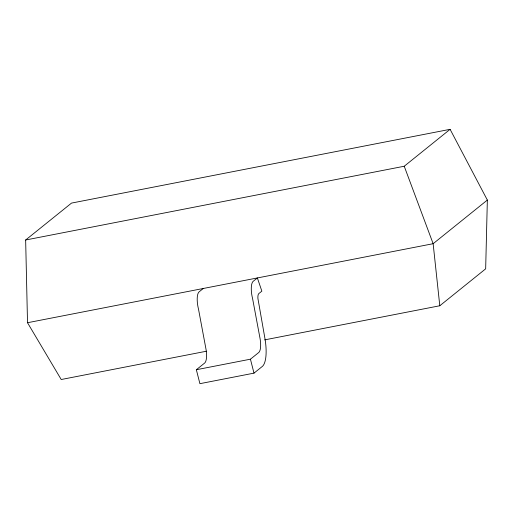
<?xml version="1.0" encoding="UTF-8"?>
<svg xmlns="http://www.w3.org/2000/svg" width="513" height="513" viewBox="0 0 513 513"><rect width="100%" height="100%" fill="white"/><g stroke="black" fill="none" stroke-linecap="round" stroke-linejoin="round"><path stroke-width="0.77" d="M206.515 351.206L61.214 379.517L27.516 322.728L25.65 240.001L71.519 203.084L450.1 129.327L487.35 200.064L485.664 268.838L439.788 305.761L264.637 339.882M203.289 288.479L199.115 291.839A14.588 4.803 79 0 0 198.505 309.147L206.046 349.462A14.588 4.803 79 0 1 204.655 363.044L196.351 369.726L199.91 383.673L253.993 373.137L262.29 366.462A29.177 9.612 79 0 0 265.074 339.292L257.924 298.515A7.297 2.405 79 0 1 258.841 293.577L261.854 291.153L257.372 277.943L253.198 281.304A14.588 4.803 79 0 0 252.588 298.611L260.129 338.926A14.588 4.803 79 0 1 258.738 352.508L250.434 359.19L196.351 369.726M25.65 240.001L404.231 166.244L450.1 129.327M487.35 200.064L433.139 243.701L27.516 322.728M404.231 166.244L433.139 243.701L439.788 305.761M250.434 359.19L253.993 373.137"/></g></svg>
